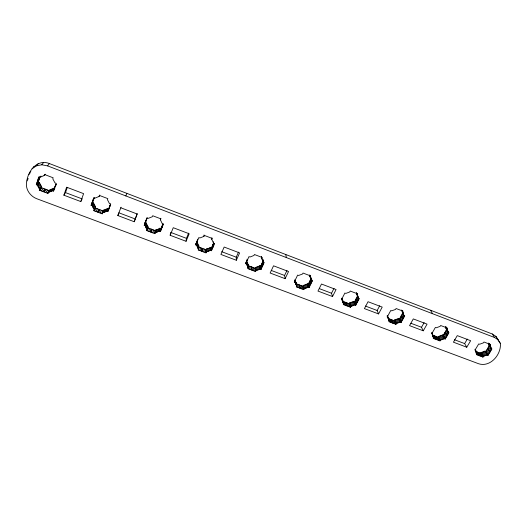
<?xml version="1.0" encoding="UTF-8"?>
<svg xmlns="http://www.w3.org/2000/svg" width="527" height="527" viewBox="0 0 527 527"><rect width="100%" height="100%" fill="white"/><g stroke="black" fill="none" stroke-linecap="round" stroke-linejoin="round"><path stroke-width="0.79" d="M213.764 245.338L213.863 243.118M213.231 246.577L213.363 243.606L211.577 247.73L211.432 250.733L210.385 250.338L206.4 251.886L205.985 252.848L198.165 249.903L198.58 248.942C195.84 248.744 197.724 235.154 196.663 245.16M211.432 250.733L214.548 243.533L213.501 243.138L213.567 241.662M212.743 247.703L212.882 244.726M212.987 247.137L213.119 244.166M212.21 248.935L212.348 245.951M211.676 250.173L211.821 247.176M210.912 250.536L211.063 247.532M211.268 250.668L211.419 247.67M213.501 243.138L211.782 239.39L211.92 237.782M210.385 250.338L210.543 247.341L211.577 247.73M210.55 250.397L210.708 247.4M209.482 250.905L209.647 247.901L210.543 247.341M208.508 251.353L208.679 248.349L209.647 247.901M207.473 251.682L207.658 248.672L208.679 248.349M205.985 252.848L206.189 249.824L206.597 248.876L207.658 248.672M206.05 252.696L206.248 249.679M206.189 252.367L206.393 249.35M206.334 252.038L206.597 248.876M205.378 252.617L205.583 249.6M204.035 252.11L204.252 249.093M202.691 251.61L202.921 248.592M196.828 245.22L195.774 244.824L198.844 237.565L199.898 237.967L203.923 236.399L204.028 234.956M202.078 251.379L202.322 248.369M201.472 251.148L201.716 248.138M200.128 250.641L200.385 247.637M198.369 249.423L198.646 246.425M198.514 249.093L198.85 245.951L197.118 242.255M198.778 250.134L199.048 247.137M26.851 180.926C24.762 188.402 29.696 195.945 36.633 198.679L478.714 363.775C490.446 367.55 501.454 354.355 500.36 343.42L495.914 336.371L492.29 333.993L49.373 163.548C37.746 158.838 28.254 170.373 26.851 180.926L27.859 179.7M197.948 248.098L198.224 245.108M197.441 247.183L197.724 244.205M197.065 241.768L197.21 240.299M197.309 241.201L197.447 239.739M197.546 240.635L197.691 239.172M197.065 246.221L197.355 243.25M196.301 245.022L196.591 242.058M195.774 244.824L195.925 243.342M195.939 244.884L196.084 243.402M186.446 238.356L170.708 232.4L170.155 235.292L186.051 241.287L186.446 238.356L188.626 233.132M162.612 225.938L163.08 223.823M161.637 228.362L162.276 225.523M161.868 227.783L162.5 224.957M162.099 227.209L162.731 224.383L160.386 231.465L159.312 231.063L155.287 232.644L154.892 233.626L146.835 230.595L147.679 227.585M160.616 230.892L161.262 228.039M161.13 229.627L161.769 226.781M159.852 231.267L160.504 228.408M160.221 231.406L160.867 228.547M159.477 231.122L160.136 228.27M159.312 231.063L159.971 228.204L161.031 228.606M158.403 231.643L159.068 228.777L159.971 228.204M160.478 219.673L160.801 218.29M157.421 232.104L158.1 229.238L159.068 228.777M160.386 231.465L163.357 224.087L162.276 223.679L160.412 219.831L160.742 218.448M156.381 232.44L157.066 229.568L158.1 229.238M154.892 233.626L155.788 230.259M155.228 232.796L155.985 229.772L157.066 229.568M154.266 233.389L154.971 230.516M152.883 232.875L153.607 229.996M151.499 232.348L152.237 229.482M150.874 232.117L151.611 229.245M150.241 231.88L150.985 229.008M148.851 231.353L149.615 228.494M147.468 230.833L148.239 227.974M147.033 230.101L148.001 226.762L146.131 222.967L145.221 222.625M146.835 230.595L147.224 229.607L146.559 228.738L147.343 225.899M146.559 228.738L146.019 227.802L146.802 224.97M146.019 227.802L145.604 226.814L146.401 223.988M145.604 226.814L145.327 225.787L146.131 222.967M144.787 225.582L145.59 222.763M146.434 219.799L147.026 217.723M145.162 225.721L145.959 222.901M145.327 225.787L144.246 225.378L145.057 222.559M144.47 224.798L145.077 222.69M144.418 225.437L145.577 221.419M145.478 222.242L146.071 220.154M145.702 221.663L146.723 218.303L146.275 219.456M121.032 207.197L117.837 215.55L134.227 221.735L137.211 213.587M49.742 190.649L47.891 193.376L39.314 190.155L39.663 189.114L37.45 185.076L36.297 184.634L38.886 176.795L40.045 177.237L44.169 175.563L45.091 174.358M36.297 184.634L38.221 182.144L39.703 177.658L37.792 180.115M44.169 175.563L44.518 174.503L53.148 177.797L52.792 178.844L54.973 182.909L56.119 183.343L53.477 191.117L52.331 190.688L48.24 192.342L47.891 193.376M39.314 190.155L41.547 186.584L39.36 182.579L38.221 182.144M54.65 188.363L54.083 188.146L50.032 189.786L49.683 190.814L41.198 187.612M63.879 195.188L66.639 187.197L83.602 193.646L80.783 201.564L63.879 195.188L65.506 192.605L67.252 187.572M103.766 210.24L102.218 213.817L93.911 210.688L94.28 209.674L92.232 205.747L91.112 205.326L93.872 197.691L94.998 198.112L99.083 196.472L99.781 195.023M91.112 205.326L94.043 198.297L92.706 200.919M99.083 196.472L99.458 195.445L107.818 198.633L107.442 199.661L109.458 203.606L110.571 204.035L107.758 211.604L106.652 211.189L102.594 212.809L102.218 213.817M92.462 202.664L93.569 203.086L95.591 206.979L95.229 207.987L103.45 211.083L103.819 210.089L107.837 208.481L108.937 208.896L110.327 205.148M134.227 221.735L137.218 214.015L120.775 207.77M125.834 195.932L126.836 193.363M117.837 215.55L118.911 212.809L135.136 218.949M144.246 225.378L147.165 217.934L148.258 218.349L152.31 216.742L152.705 215.741L160.814 218.83L160.412 219.831M148.001 226.762L147.619 227.736L155.597 230.747L155.985 229.772M170.155 235.292L173.251 227.71L189.2 233.764L186.051 241.287M198.85 245.951L198.442 246.906L206.189 249.824M203.923 236.399L204.338 235.424L212.197 238.421L211.782 239.39M109.866 205.932L110.736 203.936M107.587 211.544L108.766 208.83M108.944 208.415L110.545 204.562M108.463 209.72L109.636 207.025M107.758 211.604L109.155 208.317M107.205 211.399L108.391 208.692M106.652 211.189L107.837 208.481M106.823 211.255L108.009 208.547M105.743 211.782L106.941 209.074M104.754 212.256L105.96 209.535M103.7 212.598L104.919 209.878M236.333 260.266L239.62 252.92L224.153 247.044L220.905 254.442L236.333 260.266L236.241 257.189L238.52 252.097M102.594 212.809L103.819 210.089M101.573 213.573L102.811 210.846M255.997 270.562L259.949 269.04L260.964 269.429L260.641 266.287L259.64 265.911L255.72 267.413L255.997 270.562L255.562 271.497L247.973 268.638L248.401 267.703L246.992 265.055L246.596 260.977L248.197 264.574L248.191 268.171M100.15 213.033L101.401 210.313M255.72 267.413L255.292 268.342L247.776 265.509M260.964 269.429L264.218 262.4L263.204 262.018L261.616 258.368L262.051 257.426L254.422 254.515L253.988 255.47L250.002 257.005L248.981 256.616L245.766 263.691L246.788 264.073M260.641 266.287L263.059 261.069L263.401 264.165M98.72 212.5L99.985 209.779M98.068 212.256L99.346 209.535M97.423 212.012L98.701 209.291M95.993 211.472L97.284 208.758M285.127 278.678L288.552 271.517L273.539 265.812L270.153 273.026L285.127 278.678L284.58 275.476L286.958 270.503M94.564 210.932L95.874 208.224M294.824 280.1L296.121 282.663L296.161 284.415M296.121 282.663L296.773 285.911L296.326 286.826L303.697 289.6L304.145 288.684L303.427 285.417L307.307 283.948L308.282 284.317L309.046 287.571L308.064 287.202L304.145 288.684M94.096 210.181L95.591 206.979M93.911 210.688L95.282 207.829M303.697 289.6L302.979 286.326L303.427 285.417M93.569 208.784L94.893 206.097M309.046 287.571L312.432 280.72L311.444 280.344L309.988 276.794L310.443 275.865L303.032 273.045L302.584 273.974L298.631 275.476L297.636 275.101L294.29 282.004L295.285 282.38L296.773 285.911M308.282 284.317L310.792 279.218L311.582 282.439M92.989 207.822L94.32 205.141M92.541 206.801L93.872 204.133M92.054 205.682L93.398 203.02M92.232 205.747L93.569 203.086M91.672 205.537L93.015 202.875M91.329 204.726L92.673 202.078M91.29 205.392L92.633 202.73M332.511 296.556L336.068 289.567L321.483 284.027L317.972 291.069L332.511 296.556L331.536 293.243L333.999 288.381M92.489 201.512L93.826 198.89M92.278 202.111L93.615 199.476M91.803 203.422L93.141 200.78M93.18 199.601L94.181 197.645M342.286 300.983L342.675 300.232L341.74 298.618M342.675 300.232L343.749 303.598L343.281 304.494L350.442 307.182L350.903 306.292L349.77 302.906L353.624 301.464L354.566 301.826L355.751 305.199L354.796 304.837L353.624 301.464M350.442 307.182L349.309 303.796L349.77 302.906M355.751 305.199L359.249 298.506L358.294 298.144L356.957 294.679L357.425 293.776L350.231 291.036L349.763 291.945L345.85 293.414L344.882 293.045L341.417 299.791L342.379 300.153L343.749 303.598M354.566 301.826L357.761 295.7M378.544 313.927L364.414 308.598L368.05 301.721L382.213 307.103L378.544 313.927L377.161 310.495L379.703 305.752M388.208 317.998L389.387 320.778L388.906 321.654L395.863 324.27L396.344 323.4L400.197 321.971L401.126 322.326L404.736 315.792L403.807 315.436L402.088 311.101M395.863 324.27L394.334 320.772L394.809 319.909L398.629 318.492L399.552 318.842L401.126 322.326M399.552 318.842L402.845 312.86M80.783 201.564L81.876 199.595M423.28 330.811L409.545 325.627L413.293 318.914L427.061 324.138L423.28 330.811L421.514 327.274L424.13 322.643M432.265 334.619L433.741 337.478L433.253 338.334L440.019 340.877L440.506 340.027L444.333 338.63L445.236 338.966L448.951 332.583L448.042 332.241L446.066 328.703L445.763 326.977M440.019 340.877L438.115 337.28L438.602 336.437L442.39 335.047L443.286 335.389L445.236 338.966M443.286 335.389L446.672 329.546M466.77 347.221L453.418 342.181L457.271 335.62L470.651 340.706L466.77 347.221L464.643 343.591L467.33 339.059M33.254 167.691L34.024 166.4M475.703 351.772L476.876 353.722L476.375 354.552L482.949 357.029L483.457 356.199L487.244 354.823L488.127 355.158L491.935 348.914L491.059 348.584L490.485 346.101L488.964 343.433M482.949 357.029L480.696 353.34L481.197 352.51L484.952 351.153L485.828 351.483L488.127 355.158M485.828 351.483L489.596 345.284M490.051 345.363L490.558 344.526L483.951 342.003L483.443 342.853L479.623 344.236L478.74 343.9L474.959 350.185L475.841 350.521L476.876 353.722M53.299 191.051L54.604 189.14M52.904 190.906L54.999 187.915M52.331 190.688L54.083 188.146M54.999 186.63L56.297 184.753M54.795 187.237L55.658 185.985M52.509 190.754L54.261 188.211M51.422 191.294L53.181 188.752M55.454 185.293L56.317 184.048M50.427 191.775L52.199 189.226M49.36 192.131L51.145 189.575M48.062 192.862L49.861 190.3M47.219 193.126L49.024 190.563M48.188 192.507L50.032 189.786M45.75 192.572L47.568 190.01M44.275 192.019L46.112 189.463M43.609 191.769L45.447 189.213M42.937 191.512L44.788 188.962M41.462 190.958L43.326 188.416M39.986 190.405L41.864 187.862M39.485 189.634L41.488 186.742M39.367 189.99L41.258 187.454M39.663 189.114L41.547 186.584M38.912 188.192L40.803 185.669M38.287 187.204L40.19 184.687M37.799 186.156L39.709 183.653M37.272 185.003L39.182 182.507M37.45 185.076L39.36 182.579M36.877 184.852L38.794 182.362M44.222 175.399L45.151 174.193M36.501 184.028L38.418 181.538M36.482 184.707L38.399 182.21M36.943 182.685L38.86 180.208M37.391 181.341L39.301 178.877M40.045 177.237L40.987 176.025M37.588 180.728L39.505 178.264M38.24 178.765L39.67 176.934M32.042 168.759L36.389 165.834L41.758 164.786L47.549 165.873L49.373 163.548M41.758 164.786L43.642 162.474M27.233 179.74L28.241 178.515M28.932 174.503L29.94 173.297M36.389 165.834L38.326 163.508M29.321 173.311L30.829 171.512M350.903 306.292L354.796 304.837M295.68 283.572L302.979 286.326M342.767 301.325L349.309 303.796M387.977 318.374L394.334 320.772M438.115 337.28L433.089 335.383L434.946 338.973M480.696 353.34L475.809 351.496L478.022 355.172M65.506 192.605L82.238 198.936M221.729 251.702L236.241 257.189M271.234 270.43L284.58 275.476M319.402 288.651L331.536 293.243M365.369 306.035L377.161 310.495M410.922 323.268L421.514 327.274M454.34 339.691L464.643 343.591M389.387 320.778L388.135 317.419L387.2 317.07L390.777 310.482L391.713 310.838L395.599 309.395L396.08 308.512L403.069 311.174L402.588 312.056L403.807 315.436M433.741 337.478L432.601 334.204L431.692 333.861L435.374 327.425L436.29 327.774L440.137 326.358L440.638 325.495L447.43 328.084L446.929 328.947L448.042 332.241M356.944 293.895L357.556 295.001M402.2 312.004L404.453 316.299M446.066 328.703L446.514 328.874M488.47 343.261L488.727 344.948L489.458 345.231M47.549 165.873L494.669 337.55L498.325 339.948M497.943 339.823L500.36 343.42M492.29 333.993L494.669 337.55M489.524 343.742L490.301 344.948M488.542 343.084L490.802 346.885M488.661 344.091L490.993 347.715M489.55 345.719L491.5 348.749M488.727 344.948L491.638 349.408M488.654 346.838L490.98 350.481M488.002 347.906L490.327 351.555M487.706 348.387L490.024 352.043M487.416 348.874L489.728 352.53M486.764 349.935L489.076 353.597M486.118 350.995L488.424 354.671M485.69 351.43L487.989 355.106M485.393 351.318L487.686 354.994M484.952 351.153L487.383 354.875M484.069 351.647L486.355 355.323M483.14 352.036L485.42 355.718M482.179 352.332L484.445 356.015M481.197 352.51L483.457 356.199M481.118 352.642L483.378 356.324M480.947 352.925L483.206 356.614M480.776 353.209L483.028 356.898M480.189 353.149L482.436 356.838M479.069 352.721L481.309 356.41M477.949 352.299L480.176 355.988M477.442 352.108L479.662 355.791M476.928 351.917L479.148 355.6M474.972 349.249L475.841 350.521M476.065 352.629L476.797 353.848M476.151 353.525L476.889 354.75M495.914 336.371L497.534 339.138M445.822 326.707L447.397 329.698M445.75 326.839L447.739 330.501M445.974 327.827L447.957 331.358M446.909 329.586L448.102 331.707M446.204 328.756L448.661 333.084M446.04 330.633L448.016 334.184M445.407 331.727L447.377 335.284M445.117 332.221L447.087 335.785M444.834 332.715L446.797 336.279M444.202 333.808L446.158 337.379M430.612 310.258L432.476 313.67M443.569 334.895L445.526 338.472M443.148 335.337L445.091 338.914M442.838 335.218L444.781 338.802M442.528 335.1L444.472 338.683M442.39 335.047L444.333 338.63M441.507 335.554L443.438 339.138M440.572 335.956L442.496 339.54M439.597 336.252L441.514 339.843M438.602 336.437L440.434 340.159M438.359 336.858L440.262 340.455M438.194 337.148L440.091 340.745M437.594 337.082L439.485 340.679M436.442 336.648L438.326 340.244M435.289 336.213L437.166 339.803M434.768 336.015L436.639 339.605M434.241 335.818L436.112 339.408M431.863 332.781L432.601 334.204M431.725 332.728L432.463 334.151M432.535 335.31L433.668 337.616M432.759 336.476L433.497 337.906M402.022 310.555L403.451 313.657M401.627 310.014L403.695 314.527M402.226 313.98L403.834 317.425M401.614 315.093L403.214 318.552M401.337 315.601L402.931 319.059M401.054 316.108L402.648 319.573M400.441 317.221L402.029 320.693M399.828 318.334L401.409 321.813M399.407 318.789L400.981 322.267M399.091 318.67L400.665 322.149M398.774 318.545L400.342 322.03M398.629 318.492L400.197 321.971M397.74 319.006L399.301 322.491M396.798 319.421L398.353 322.906M395.817 319.718L397.358 323.209M394.809 319.909L396.344 323.4M394.736 320.041L396.271 323.538M394.571 320.344L396.106 323.835M394.407 320.64L395.942 324.131M393.801 320.568L395.322 324.065M392.615 320.126L394.13 323.618M391.429 319.678L392.931 323.17M390.889 319.474L392.391 322.965M390.355 319.27L391.844 322.761M389.17 318.822L390.652 322.307M387.549 316.042L388.135 317.419M387.404 315.983L387.991 317.366M387.082 315.864L389.308 320.917M388.57 319.77L389.453 321.859M358.492 297.702L358.979 299.033M356.674 293.005L358.156 297.215M356.759 293.486L358.446 298.203M356.311 292.564L356.957 294.679M357.082 294.824L358.294 298.144M357.161 296.846L358.373 300.186M356.568 297.992L357.774 301.339M356.298 298.506L357.497 301.859M356.028 299.026L357.227 302.379M355.429 300.166L356.621 303.532M354.836 301.306L356.021 304.678M354.421 301.767L355.6 305.14M354.091 301.642L355.27 305.021M353.769 301.523L354.941 304.896M352.728 301.991L353.894 305.37M351.779 302.412L352.938 305.792M350.791 302.715L351.937 306.101M349.697 303.045L350.83 306.431M349.539 303.354L350.672 306.74M349.381 303.657L350.514 307.043M348.755 303.585L349.882 306.971M347.537 303.124L348.657 306.51M346.318 302.669L347.425 306.049M345.765 302.458L346.865 305.838M345.211 302.248L346.305 305.627M343.993 301.787L345.08 305.166M342.603 300.37L343.676 303.736M341.74 298.15L343.848 304.705M341.674 298.401L343.518 304.046M311.622 279.251L312.162 281.26M310.805 277.195L311.595 280.404M310.811 277.782L311.444 280.344M309.955 275.213L310.541 277.604M309.665 275.061L310.054 276.649M309.599 275.206L309.988 276.794M310.219 280.39L311.002 283.618M309.955 280.917L310.739 284.152M309.692 281.451L310.469 284.685M309.118 282.617L309.889 285.865M308.545 283.783L309.309 287.037M308.13 284.257L308.894 287.518M307.794 284.132L308.558 287.386M307.458 284L308.216 287.261M307.307 283.948L308.064 287.202M306.418 284.481L307.162 287.742M305.462 284.909L306.2 288.177M304.461 285.226L305.186 288.493M303.354 285.562L304.072 288.829M303.203 285.871L303.921 289.145M303.051 286.181L303.763 289.455M302.412 286.108L303.117 289.382M301.161 285.634L301.859 288.908M299.903 285.166L300.588 288.434M299.336 284.949L300.015 288.216M298.763 284.732L299.441 287.999M297.505 284.257L298.17 287.525M296.049 282.801L296.905 287.044M295.561 281.866L296.214 285.107M295.127 281.01L295.772 284.244M294.804 279.962L295.463 283.328M294.81 280.707L295.127 282.32M294.468 280.581L294.791 282.189M285.766 254.521L286.332 257.558M263.098 259.771L263.362 262.077M262.947 259.706L263.204 262.018M262.038 257.677L262.202 259.205M262.499 262.268L262.841 265.371M261.517 256.702L261.682 258.223M262.248 262.815L262.584 265.918M261.451 256.847L261.616 258.368M261.998 263.355L262.334 266.471M261.445 264.554L261.774 267.676M260.891 265.746L261.214 268.882M260.483 266.227L260.806 269.363M260.14 266.102L260.457 269.231M259.798 265.97L260.107 269.106M259.64 265.911L259.949 269.04M258.744 266.458L259.047 269.6M257.782 266.899L258.078 270.035M256.768 267.215L257.057 270.358M255.654 267.558L255.924 270.707M255.509 267.881L255.779 271.03M255.358 268.197L255.562 271.497M254.706 268.118L254.969 271.273M253.415 267.637L253.671 270.786M252.123 267.149L252.367 270.292M251.537 266.925L251.774 270.068M250.951 266.708L251.181 269.844M249.66 266.214L249.877 269.356M248.362 265.727L248.566 268.862M248.197 264.574L248.401 267.703M248.131 264.719L248.336 267.848M247.94 266.925L248.039 268.493M247.611 263.757L247.809 266.879M247.025 259.172L247.117 260.713M247.143 262.881L247.334 265.99M246.807 261.945L246.992 265.055M246.438 260.918L246.629 264.014M246.181 262.334L246.274 263.882M245.832 262.202L245.925 263.75"/></g></svg>
